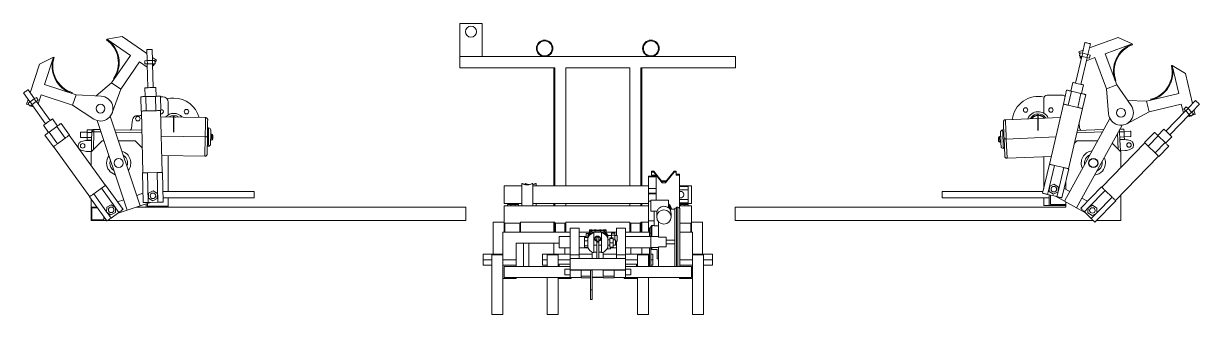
# Model space of a CAD drawing. Header units: millimetres. Extents: x 0 to 1189, y 0 to 841.
# Drawn here: x 435.1 to 648.4, y 421.9 to 474.6 of the extents above; entities that cross this region are included whole.
import ezdxf

# ---------------------------------------------------------------- set-up
doc = ezdxf.new("R2010")
doc.units = ezdxf.units.MM
doc.linetypes.add('CENTERX2', pattern=[20.32, 12.7, -2.54, 2.54, -2.54])

msp = doc.modelspace()

# ---------------------------------------------------------------- linework, layer by layer
at = {"color": 7, "linetype": 'Continuous', "lineweight": 15}
for p, q in [((518.27, 474.59), (514.27, 474.59)), ((514.27, 468.59), (514.27, 474.59)), ((518.27, 468.59), (518.27, 474.59)), ((450.21, 471.75), (450.13, 471.64)), ((450.21, 471.75), (452.99, 472.26)), ((450.21, 471.75), (454.49, 468.8)), ((452.99, 472.26), (457.48, 469.16)), ((633.66, 472.08), (628.45, 470.17)), ((636.23, 470.89), (633.66, 472.08)), ((457.46, 469.87), (457.51, 467.87)), ((458.51, 467.89), (458.46, 469.89)), ((627.33, 469.76), (626.52, 469.47)), ((626.52, 469.47), (626.71, 468.97)), ((627.65, 471.16), (627.2, 469.21)), ((628.17, 468.98), (628.63, 470.93)), ((628.6, 470.94), (628.63, 470.93)), ((636.23, 470.89), (631.34, 469.1)), ((636.23, 470.89), (636.27, 470.76)), ((438.01, 467.21), (436.31, 462.03)), ((440.53, 468.49), (438.01, 467.21)), ((440.53, 468.49), (438.91, 463.55)), ((440.53, 468.49), (440.66, 468.45)), ((454.49, 468.8), (451.08, 463.86)), ((452.72, 462.73), (456.13, 467.66)), ((456.13, 467.66), (457.54, 466.69)), ((457.09, 467.86), (457.55, 467.87)), ((457.09, 467.86), (457.1, 467.26)), ((457.1, 467.26), (457.56, 467.27)), ((457.52, 467.27), (457.62, 462.97)), ((457.55, 467.87), (458.47, 467.89)), ((457.55, 467.87), (457.56, 467.27)), ((457.56, 467.27), (458.49, 467.29)), ((458.47, 467.89), (458.93, 467.9)), ((458.47, 467.89), (458.49, 467.29)), ((458.49, 467.29), (458.95, 467.3)), ((458.5, 468.46), (459.24, 467.95)), ((458.62, 462.99), (458.52, 467.29)), ((458.79, 467.3), (458.53, 466.92)), ((458.9, 467.3), (458.62, 467.05)), ((458.93, 467.9), (458.95, 467.3)), ((459.24, 467.95), (458.94, 467.51)), ((518.27, 468.59), (514.27, 468.59)), ((514.27, 468.59), (514.27, 466.59)), ((564.27, 468.59), (518.27, 468.59)), ((564.27, 468.59), (564.27, 466.59)), ((627.06, 468.63), (625.94, 463.8)), ((626.65, 468.72), (626.79, 469.31)), ((627.1, 468.62), (626.65, 468.72)), ((626.7, 468.71), (626.81, 468.56)), ((627.24, 469.2), (626.79, 469.31)), ((626.8, 468.37), (626.81, 468.68)), ((626.96, 468.27), (626.8, 468.37)), ((626.81, 468.68), (626.97, 468.24)), ((626.92, 463.57), (628.04, 468.4)), ((627.1, 468.62), (627.24, 469.2)), ((628, 468.41), (627.1, 468.62)), ((628.14, 468.99), (627.24, 469.2)), ((629.46, 468.42), (627.91, 467.85)), ((628, 468.41), (628.14, 468.99)), ((628.45, 468.3), (628, 468.41)), ((628.59, 468.89), (628.14, 468.99)), ((628.45, 468.3), (628.59, 468.89)), ((631.53, 462.78), (629.46, 468.42)), ((631.34, 469.1), (633.4, 463.47)), ((458.53, 466.92), (458.73, 466.99)), ((458.73, 466.99), (458.76, 467.17)), ((531.47, 466.59), (514.27, 466.59)), ((531.27, 466.59), (531.27, 445.19)), ((531.47, 466.59), (531.47, 445.19)), ((545.07, 466.59), (533.47, 466.59)), ((533.47, 466.59), (533.47, 445.19)), ((545.07, 466.59), (545.07, 445.19)), ((564.27, 466.59), (547.07, 466.59)), ((547.07, 466.59), (547.07, 445.19)), ((547.27, 466.59), (547.27, 445.19)), ((643.46, 466.99), (643.32, 466.96)), ((643.46, 466.99), (644.66, 461.93)), ((643.46, 466.99), (645.87, 465.51)), ((645.87, 465.51), (647.15, 460.09)), ((438.91, 463.55), (444.62, 461.68)), ((451.08, 463.86), (448.28, 461.48)), ((452.72, 462.73), (451.08, 463.86)), ((451.42, 464.6), (451.53, 464.52)), ((457.12, 462.96), (457.16, 461.36)), ((459.16, 461.4), (459.12, 463)), ((625.46, 463.91), (625.09, 462.35)), ((627.04, 461.9), (627.4, 463.46)), ((631.53, 462.78), (633.4, 463.47)), ((633.26, 464.27), (633.13, 464.22)), ((633.4, 463.47), (636.03, 459.73)), ((435.09, 462.01), (436.27, 460.39)), ((435.93, 460.85), (435.65, 459.99)), ((437.08, 460.97), (435.91, 462.59)), ((436.3, 460.41), (437.05, 460.95)), ((437.05, 460.95), (437.42, 461.22)), ((437.05, 460.95), (437.4, 460.46)), ((437.42, 461.22), (437.77, 460.73)), ((438.29, 461.65), (437.76, 460.02)), ((444, 459.78), (438.29, 461.65)), ((443.9, 462.07), (443.86, 461.93)), ((444, 459.78), (444.62, 461.68)), ((444.62, 461.68), (449.18, 461.44)), ((451.19, 458.42), (452.72, 462.73)), ((456.36, 461.34), (456.42, 458.74)), ((459.03, 461.4), (457.29, 461.36)), ((457.29, 461.36), (457.35, 458.76)), ((459.03, 461.4), (459.09, 458.8)), ((459.96, 461.42), (460.02, 458.82)), ((460.36, 461.32), (459.96, 461.32)), ((620.17, 458.35), (620.17, 461.02)), ((620.77, 461.62), (623.57, 461.62)), ((624.31, 462.53), (623.73, 460)), ((625.22, 462.32), (624.63, 459.79)), ((625.22, 462.32), (626.92, 461.93)), ((626.92, 461.93), (626.33, 459.4)), ((627.82, 461.72), (627.23, 459.19)), ((631.93, 458.23), (631.53, 462.78)), ((644.66, 461.93), (638.82, 460.55)), ((639.57, 460.87), (639.6, 460.74)), ((435.65, 459.99), (436.15, 459.82)), ((435.92, 460.14), (436.3, 460.41)), ((435.92, 460.14), (436.27, 459.65)), ((436.27, 459.65), (436.65, 459.92)), ((436.3, 460.41), (436.65, 459.92)), ((436.31, 459.68), (436.5, 459.66)), ((436.4, 459.74), (436.83, 459.6)), ((436.64, 459.54), (436.43, 459.73)), ((436.62, 459.9), (439.11, 456.44)), ((436.84, 459.6), (436.64, 459.54)), ((436.65, 459.92), (437.4, 460.46)), ((437.4, 460.46), (437.77, 460.73)), ((439.92, 457.03), (437.43, 460.49)), ((447.83, 457.29), (444, 459.78)), ((456.47, 458.74), (456.73, 447.54)), ((459.09, 458.8), (457.35, 458.76)), ((460.23, 447.62), (459.97, 458.82)), ((461.36, 460.32), (461.36, 458.05)), ((623.77, 459.99), (621.24, 449.08)), ((624.63, 459.79), (626.33, 459.4)), ((624.65, 448.29), (627.18, 459.2)), ((638.82, 460.55), (635.38, 460.65)), ((639.28, 458.61), (638.82, 460.55)), ((639.28, 458.61), (645.12, 459.99)), ((645.89, 458.79), (642.32, 455.12)), ((645.12, 459.99), (645.5, 458.39)), ((646.01, 459.52), (645.59, 459.09)), ((645.59, 459.09), (645.92, 458.77)), ((646.34, 459.2), (645.92, 458.77)), ((645.92, 458.77), (646.58, 458.12)), ((646.01, 459.52), (646.34, 459.2)), ((647.71, 460.66), (646.31, 459.22)), ((646.34, 459.2), (647, 458.55)), ((647.03, 458.53), (648.42, 459.96)), ((647.42, 458.93), (647.62, 458.11)), ((441.26, 456.02), (440.33, 457.32)), ((448.47, 457), (453.91, 440.77)), ((450.84, 457.79), (456.28, 441.56)), ((468.11, 457.54), (459.99, 457.68)), ((461.99, 457.65), (461.99, 457.67)), ((613.23, 457.17), (623.22, 457.58)), ((617.99, 457.37), (617.98, 457.37)), ((632.18, 457.38), (623.92, 442.39)), ((635.25, 456.44), (639.28, 458.61)), ((643.03, 454.43), (646.61, 458.1)), ((646.79, 457.92), (646.33, 457.81)), ((646.37, 457.82), (646.54, 457.74)), ((646.88, 457.84), (646.53, 457.86)), ((646.54, 457.74), (646.69, 457.85)), ((647, 458.55), (646.58, 458.12)), ((646.58, 458.12), (646.91, 457.8)), ((647.33, 458.23), (646.91, 457.8)), ((647, 458.55), (647.33, 458.23)), ((647.62, 458.11), (647.09, 457.99)), ((438.71, 456.15), (439.64, 454.85)), ((441.16, 455.95), (439.75, 454.93)), ((439.75, 454.93), (441.27, 452.82)), ((441.16, 455.95), (442.68, 453.84)), ((441.91, 456.49), (443.43, 454.38)), ((445.46, 454.94), (445.56, 454.94)), ((446.66, 454.92), (445.56, 454.94)), ((446.66, 454.86), (446.65, 453.93)), ((446.67, 455.34), (446.66, 454.86)), ((446.66, 454.86), (447.46, 454.84)), ((446.67, 455.34), (447.64, 455.33)), ((447.47, 455.01), (447.44, 453.41)), ((449.02, 455.38), (447.87, 455.4)), ((456.55, 455.25), (451.67, 455.33)), ((468.68, 455.69), (468.48, 455.7)), ((469.26, 454.54), (469.06, 454.55)), ((612.9, 455.32), (612.7, 455.31)), ((634.37, 456.18), (626.11, 441.18)), ((626.26, 455.2), (631.09, 455.4)), ((633.93, 455.12), (634, 453.52)), ((634.74, 454.99), (633.94, 454.96)), ((634.72, 455.48), (633.97, 455.45)), ((634.72, 455.48), (634.74, 454.99)), ((635.83, 455.1), (634.73, 455.05)), ((634.74, 454.99), (634.77, 454.07)), ((635.93, 455.1), (635.83, 455.1)), ((640.27, 454.88), (638.46, 453.02)), ((641.96, 455.47), (640.84, 454.33)), ((438.99, 454.38), (440.52, 452.28)), ((440.56, 452.31), (447.11, 443.22)), ((442.68, 453.84), (441.27, 452.82)), ((449.95, 445.27), (443.39, 454.35)), ((445.02, 452.55), (445.02, 452.35)), ((445.55, 453.94), (445.45, 453.94)), ((445.55, 453.94), (446.65, 453.92)), ((446.58, 453.42), (447.44, 453.41)), ((446.65, 453.93), (446.64, 453.5)), ((446.64, 453.5), (447.44, 453.48)), ((446.65, 453.93), (447.45, 453.92)), ((449.36, 453.32), (447.36, 451.32)), ((447.44, 453.41), (447.4, 451.41)), ((449.71, 453.32), (449.36, 453.32)), ((455.36, 453.32), (452.34, 453.32)), ((456.62, 452.06), (455.36, 453.32)), ((468.05, 454.04), (460.07, 454.18)), ((468.05, 454.04), (467.99, 450.54)), ((468.4, 450.94), (468.45, 454.19)), ((468.42, 452.37), (468.62, 452.36)), ((469.04, 453.5), (469.24, 453.49)), ((612.35, 454.15), (612.15, 454.15)), ((612.2, 453.1), (612.4, 453.11)), ((613.1, 450.56), (612.97, 453.82)), ((613.37, 453.67), (622.39, 454.04)), ((613.37, 453.67), (613.52, 450.17)), ((626.17, 453.32), (625.71, 452.87)), ((626.17, 453.32), (629.94, 453.32)), ((638.49, 452.99), (630.68, 444.96)), ((634.17, 451.32), (632.57, 452.91)), ((634.77, 454.07), (633.98, 454.03)), ((634.79, 453.63), (633.99, 453.6)), ((634.86, 453.56), (634, 453.52)), ((634, 453.52), (634.08, 451.52)), ((634.77, 454.07), (634.79, 453.63)), ((634.78, 454.05), (635.87, 454.1)), ((635.87, 454.1), (635.97, 454.1)), ((636.43, 452.72), (636.44, 452.52)), ((640.94, 454.24), (639.12, 452.37)), ((639.12, 452.37), (640.37, 451.16)), ((642.18, 453.02), (640.37, 451.16)), ((640.94, 454.24), (642.18, 453.02)), ((642.85, 452.37), (641.04, 450.51)), ((642.28, 452.93), (643.39, 454.08)), ((446.54, 451.42), (447.4, 451.41)), ((447.36, 451.32), (447.36, 448.85)), ((447.4, 451.41), (447.4, 451.35)), ((467.99, 450.54), (460.16, 450.68)), ((461.36, 450.66), (461.36, 444.19)), ((612.84, 451.98), (613.04, 451.99)), ((613.52, 450.17), (621.57, 450.51)), ((620.17, 444.67), (620.17, 450.45)), ((633.19, 442.52), (641, 450.55)), ((634.94, 451.56), (634.08, 451.52)), ((634.08, 451.52), (634.08, 451.4)), ((634.17, 448.54), (634.17, 451.32)), ((621.19, 449.09), (619.97, 443.83)), ((622.1, 448.88), (621.21, 445.08)), ((622.1, 448.88), (623.79, 448.49)), ((623.79, 448.49), (622.78, 444.11)), ((624.7, 448.28), (623.48, 443.02)), ((630.77, 449.32), (630.74, 449.59)), ((456.68, 447.54), (456.8, 442.14)), ((459.35, 447.6), (457.6, 447.56)), ((457.6, 447.56), (457.73, 442.16)), ((459.35, 447.6), (459.47, 442.2)), ((460.28, 447.62), (460.4, 442.23)), ((548.47, 446.91), (549.47, 446.91)), ((548.47, 446.79), (548.47, 446.91)), ((549.87, 446.79), (548.47, 446.79)), ((548.47, 444.72), (548.47, 446.79)), ((549.42, 447.84), (549.04, 447.84)), ((549.04, 447.66), (549.04, 447.84)), ((549.42, 447.66), (549.04, 447.66)), ((549.04, 447.66), (549.04, 447.12)), ((549.86, 447.12), (549.04, 447.12)), ((549.42, 447.66), (549.42, 447.84)), ((549.86, 447.3), (549.42, 447.84)), ((549.86, 447.12), (549.42, 447.66)), ((549.87, 446.91), (549.47, 446.91)), ((549.86, 447.12), (549.86, 447.3)), ((550.96, 445.94), (549.87, 447.29)), ((549.87, 447.11), (549.87, 447.29)), ((550.96, 445.76), (549.87, 447.11)), ((549.87, 447.11), (549.87, 442.58)), ((549.87, 446.91), (549.87, 446.91)), ((550.96, 445.96), (550.95, 445.96)), ((550.96, 445.94), (550.96, 445.96)), ((551.58, 445.96), (550.96, 445.96)), ((550.96, 445.76), (550.96, 445.94)), ((553.12, 447.84), (551.58, 445.94)), ((553.12, 447.66), (551.58, 445.76)), ((551.58, 445.94), (551.58, 445.96)), ((551.58, 445.96), (551.59, 445.96)), ((551.58, 445.76), (551.58, 445.94)), ((553.12, 447.66), (553.12, 447.84)), ((553.5, 447.84), (553.12, 447.84)), ((553.5, 447.66), (553.12, 447.66)), ((553.5, 447.66), (553.5, 447.84)), ((553.5, 447.12), (553.5, 447.66)), ((554.07, 447.3), (553.5, 447.3)), ((554.07, 447.12), (553.5, 447.12)), ((554.07, 447.12), (554.07, 447.3)), ((554.07, 441.17), (554.07, 447.12)), ((624.17, 444.54), (624.17, 445.98)), ((449.24, 444.76), (447.82, 443.74)), ((447.82, 443.74), (450.17, 440.48)), ((449.24, 444.76), (451.7, 441.34)), ((449.99, 445.3), (453.15, 440.92)), ((456.76, 443.83), (455.65, 443.46)), ((457.79, 443.87), (457.76, 442.95)), ((458.6, 444.31), (457.79, 443.87)), ((459.39, 443.82), (458.6, 444.31)), ((459.36, 442.89), (459.39, 443.82)), ((476.96, 444.19), (460.35, 444.19)), ((476.96, 443.52), (476.96, 444.19)), ((525.47, 445.19), (522.27, 445.19)), ((522.27, 443.59), (522.27, 445.19)), ((525.57, 445.59), (525.47, 445.59)), ((525.47, 443.59), (525.47, 445.59)), ((526.18, 445.59), (526.07, 445.59)), ((526.07, 445.44), (526.07, 445.59)), ((527.47, 445.59), (527.36, 445.59)), ((527.47, 443.59), (527.47, 445.59)), ((548.47, 445.19), (527.47, 445.19)), ((528.07, 445.59), (527.97, 445.59)), ((528.07, 445.19), (528.07, 445.59)), ((549.87, 444.72), (548.47, 444.72)), ((548.51, 444.72), (548.47, 444.54)), ((548.51, 444.72), (548.47, 444.56)), ((548.47, 444.57), (548.47, 444.72)), ((548.47, 444.54), (548.47, 444.56)), ((548.47, 444.54), (548.47, 440.76)), ((549.87, 443.87), (548.47, 443.87)), ((548.47, 443.87), (548.47, 443.76)), ((549.87, 443.76), (548.47, 443.76)), ((548.47, 443.76), (548.47, 442.43)), ((551.58, 445.76), (550.96, 445.76)), ((556.27, 445.19), (554.07, 445.19)), ((555.67, 445.09), (554.07, 445.09)), ((554.07, 444.57), (554.07, 444.56)), ((554.07, 444.54), (554.07, 444.56)), ((554.07, 444.55), (554.07, 444.54)), ((554.07, 444.54), (554.07, 441.17)), ((554.07, 444.49), (555.67, 444.49)), ((555.67, 445.09), (555.67, 444.49)), ((555.67, 442.69), (555.67, 444.49)), ((556.27, 445.19), (556.27, 441.99)), ((620.05, 444.19), (601.77, 444.19)), ((601.77, 442.99), (601.77, 444.19)), ((621.21, 445.07), (620.87, 443.62)), ((621.21, 445.08), (621.18, 444.16)), ((621.18, 444.16), (621.96, 443.67)), ((622.03, 445.51), (621.21, 445.08)), ((621.96, 443.67), (622.78, 444.1)), ((622.81, 445.03), (622.03, 445.51)), ((622.78, 444.1), (622.57, 443.23)), ((622.78, 444.1), (622.81, 445.03)), ((624.89, 444.14), (623.87, 444.7)), ((630.64, 445), (626.88, 441.13)), ((631.31, 444.35), (628.31, 441.27)), ((631.31, 444.35), (632.56, 443.13)), ((447.07, 443.19), (450.23, 438.82)), ((447.36, 442.79), (447.36, 441.32)), ((451.02, 441.77), (450.2, 441.33)), ((451.8, 441.28), (451.02, 441.77)), ((453.28, 442.66), (452.16, 442.29)), ((458.11, 442.17), (456.28, 441.56)), ((457.36, 441.92), (457.36, 441.32)), ((457.56, 441.32), (457.56, 441.99)), ((459.47, 442.2), (457.73, 442.16)), ((457.76, 442.95), (458.54, 442.46)), ((458.54, 442.46), (459.36, 442.89)), ((460.38, 442.99), (476.96, 442.99)), ((461.36, 442.99), (461.36, 441.52)), ((476.96, 442.99), (476.96, 443.52)), ((522.27, 441.99), (522.27, 443.59)), ((522.27, 441.99), (525.47, 441.99)), ((522.89, 441.79), (522.89, 441.59)), ((523.49, 441.79), (522.89, 441.79)), ((523.49, 441.79), (523.49, 441.59)), ((524.29, 441.79), (523.49, 441.79)), ((524.29, 441.79), (524.29, 441.59)), ((524.89, 441.79), (524.29, 441.79)), ((524.89, 441.79), (524.89, 441.59)), ((525.47, 441.59), (525.47, 443.59)), ((527.47, 441.59), (527.47, 443.59)), ((527.47, 441.99), (548.47, 441.99)), ((528.07, 441.59), (528.07, 441.99)), ((531.27, 441.99), (531.27, 441.59)), ((531.47, 441.99), (531.47, 441.59)), ((533.47, 441.99), (533.47, 441.59)), ((545.07, 441.99), (545.07, 441.59)), ((547.07, 441.99), (547.07, 441.59)), ((547.27, 441.99), (547.27, 441.59)), ((548.87, 442.43), (548.47, 442.43)), ((548.47, 438.87), (548.47, 442.43)), ((552.07, 442.58), (548.87, 442.58)), ((548.87, 442.57), (548.87, 442.58)), ((548.87, 440.58), (548.87, 442.57)), ((552.07, 441.21), (552.07, 442.58)), ((554.07, 442.69), (555.67, 442.69)), ((554.07, 442.09), (555.67, 442.09)), ((554.07, 441.99), (556.27, 441.99)), ((554.07, 441.79), (554.25, 441.79)), ((554.25, 441.79), (554.25, 441.59)), ((554.25, 441.79), (555.05, 441.79)), ((555.05, 441.79), (555.05, 441.59)), ((555.05, 441.79), (555.65, 441.79)), ((555.65, 441.79), (555.65, 441.59)), ((555.67, 442.69), (555.67, 442.09)), ((601.77, 442.99), (621.17, 442.99)), ((620.17, 441.62), (620.17, 442.99)), ((620.17, 441.62), (621.17, 441.62)), ((620.87, 443.62), (622.57, 443.23)), ((621.17, 443.55), (621.17, 441.62)), ((621.17, 441.62), (624.17, 441.62)), ((621.37, 441.82), (621.37, 443.51)), ((624.17, 441.82), (621.37, 441.82)), ((623.92, 442.39), (622.28, 443.29)), ((626.11, 441.18), (623.92, 442.39)), ((624.17, 441.32), (624.17, 442.25)), ((628.09, 442.38), (627.08, 442.93)), ((629.03, 441.66), (628.22, 441.22)), ((629.82, 441.17), (629.03, 441.66)), ((633.22, 442.49), (629.46, 438.62)), ((632.56, 443.13), (629.79, 440.29)), ((634.17, 438.92), (634.17, 443.53)), ((448.42, 441.32), (447.36, 441.32)), ((447.36, 441.32), (447.36, 438.92)), ((447.46, 441.22), (448.49, 441.22)), ((447.46, 439.02), (447.46, 441.22)), ((449.66, 439.6), (449.66, 439.02)), ((450.2, 441.33), (450.17, 440.41)), ((450.17, 440.41), (450.95, 439.92)), ((450.27, 440.35), (450.98, 439.36)), ((450.95, 439.92), (451.77, 440.35)), ((452.4, 440.38), (450.98, 439.36)), ((451.77, 440.35), (451.8, 441.28)), ((451.8, 441.2), (452.4, 440.38)), ((453.91, 440.77), (452.09, 440.16)), ((456.28, 441.56), (453.91, 440.77)), ((457.36, 441.32), (455.56, 441.32)), ((457.36, 441.32), (457.56, 441.32)), ((461.36, 441.52), (457.56, 441.52)), ((515.36, 441.32), (457.56, 441.32)), ((461.36, 441.52), (461.36, 441.32)), ((515.36, 441.32), (515.36, 438.92)), ((522.27, 436.79), (522.27, 441.59)), ((522.89, 441.59), (522.27, 441.59)), ((523.49, 441.59), (522.89, 441.59)), ((524.29, 441.59), (523.49, 441.59)), ((524.89, 441.59), (524.29, 441.59)), ((548.47, 441.59), (524.89, 441.59)), ((548.87, 440.58), (549.47, 440.58)), ((549.47, 440.58), (550.01, 440.58)), ((549.47, 437.95), (549.47, 440.58)), ((549.97, 440.27), (549.97, 439.55)), ((553.27, 440.99), (552.4, 440.99)), ((552.57, 439.55), (552.57, 440.01)), ((553.57, 441.13), (553.27, 441.13)), ((553.27, 441.13), (553.27, 430.59)), ((553.77, 441.3), (553.57, 441.3)), ((553.57, 441.3), (553.57, 430.59)), ((554.07, 441.59), (554.25, 441.59)), ((554.17, 440.9), (554.17, 430.59)), ((554.25, 441.59), (555.05, 441.59)), ((555.05, 441.59), (555.65, 441.59)), ((556.27, 441.59), (555.65, 441.59)), ((556.27, 436.79), (556.27, 441.59)), ((564.17, 441.32), (564.17, 438.92)), ((564.17, 441.32), (624.17, 441.32)), ((627.74, 440.28), (626.11, 441.18)), ((628.22, 441.18), (627.54, 440.48)), ((627.54, 440.48), (628.79, 439.26)), ((628.22, 441.22), (628.19, 440.3)), ((628.19, 440.3), (628.97, 439.81)), ((629.7, 440.2), (628.79, 439.26)), ((628.97, 439.81), (629.79, 440.24)), ((629.79, 440.24), (629.82, 441.17)), ((450.15, 438.92), (447.36, 438.92)), ((449.66, 439.02), (447.46, 439.02)), ((515.36, 438.92), (450.37, 438.92)), ((520.27, 432.79), (520.27, 438.59)), ((520.27, 438.59), (522.27, 438.59)), ((522.41, 438.45), (525.13, 438.45)), ((522.41, 436.79), (522.41, 438.45)), ((525.13, 438.45), (525.13, 436.79)), ((525.27, 438.59), (525.27, 436.79)), ((531.47, 438.59), (525.27, 438.59)), ((531.27, 438.59), (531.27, 436.79)), ((531.47, 436.79), (531.47, 438.59)), ((531.61, 438.45), (533.33, 438.45)), ((531.61, 436.79), (531.61, 438.45)), ((533.27, 438.45), (533.27, 436.79)), ((533.33, 438.45), (533.33, 436.79)), ((545.07, 438.59), (533.47, 438.59)), ((533.47, 438.59), (533.47, 436.79)), ((535.87, 437.49), (534.27, 437.49)), ((534.27, 432.7), (534.27, 437.49)), ((535.87, 432.7), (535.87, 437.49)), ((544.27, 437.49), (542.67, 437.49)), ((542.67, 436.19), (542.67, 437.49)), ((544.27, 432.7), (544.27, 437.49)), ((545.07, 436.79), (545.07, 438.59)), ((545.21, 438.45), (546.93, 438.45)), ((545.21, 436.79), (545.21, 438.45)), ((545.27, 438.45), (545.27, 436.79)), ((546.93, 438.45), (546.93, 436.79)), ((548.47, 438.59), (547.07, 438.59)), ((547.07, 438.59), (547.07, 436.79)), ((547.27, 438.59), (547.27, 436.79)), ((549.47, 438.87), (548.47, 438.87)), ((548.47, 437.54), (548.47, 438.87)), ((548.67, 437.54), (548.47, 437.54)), ((548.47, 436.98), (548.47, 437.54)), ((548.67, 436.59), (548.67, 437.59)), ((548.67, 437.59), (548.87, 437.59)), ((548.87, 437.72), (548.87, 437.79)), ((548.87, 435.99), (548.87, 437.72)), ((549.07, 437.99), (548.88, 437.8)), ((549.47, 437.99), (549.07, 437.99)), ((549.07, 437.99), (549.07, 437.98)), ((549.07, 437.95), (549.07, 436.01)), ((549.47, 437.95), (550.27, 437.95)), ((550.27, 438.73), (550.27, 435.91)), ((556.13, 438.45), (554.17, 438.45)), ((556.13, 436.79), (556.13, 438.45)), ((558.27, 438.59), (556.27, 438.59)), ((558.27, 432.79), (558.27, 438.59)), ((564.17, 438.92), (629.15, 438.92)), ((629.75, 438.92), (634.17, 438.92)), ((534.27, 436.79), (522.07, 436.79)), ((522.07, 436.79), (522.07, 432.68)), ((534.27, 435.99), (532.27, 435.99)), ((532.27, 433.98), (532.27, 435.99)), ((537.77, 436.79), (535.87, 436.79)), ((537.17, 435.99), (535.87, 435.99)), ((536.87, 435.83), (537.47, 435.83)), ((536.87, 435.24), (536.87, 435.83)), ((536.87, 435.24), (537.47, 435.24)), ((536.87, 434.33), (536.87, 435.24)), ((537.17, 435.83), (537.17, 436.53)), ((537.17, 436.53), (537.66, 436.53)), ((537.47, 436.22), (537.47, 436.16)), ((537.47, 436.16), (537.47, 435.89)), ((537.47, 435.89), (537.47, 435.83)), ((537.47, 435.78), (537.47, 435.76)), ((537.47, 435.76), (537.47, 434.01)), ((537.77, 437.12), (537.77, 437.22)), ((537.77, 437.22), (538.27, 437.22)), ((538.34, 437.12), (537.77, 437.12)), ((537.77, 436.67), (537.77, 437.12)), ((538.27, 437.22), (538.27, 437.13)), ((538.27, 437.13), (538.36, 437.13)), ((538.4, 437.15), (538.4, 437.08)), ((538.4, 437.15), (540.14, 437.15)), ((538.4, 437.08), (540.14, 437.08)), ((538.4, 436.81), (538.4, 436.68)), ((538.4, 436.81), (540.14, 436.81)), ((538.4, 436.68), (538.57, 436.68)), ((538.57, 436.78), (538.57, 436.68)), ((539.97, 436.78), (538.57, 436.78)), ((538.57, 436.68), (538.57, 433.09)), ((539.08, 435.41), (538.57, 435.41)), ((538.77, 437.2), (538.63, 437.2)), ((538.63, 437.15), (538.63, 437.2)), ((538.97, 437.22), (538.77, 437.22)), ((538.77, 437.15), (538.77, 437.22)), ((538.97, 437.15), (538.97, 437.22)), ((539.48, 435.91), (539.08, 435.91)), ((539.08, 434.96), (539.08, 435.91)), ((539.48, 435.91), (539.48, 434.96)), ((539.97, 435.41), (539.48, 435.41)), ((539.77, 437.22), (539.57, 437.22)), ((539.57, 437.15), (539.57, 437.22)), ((539.77, 437.15), (539.77, 437.22)), ((539.91, 437.2), (539.77, 437.2)), ((539.91, 437.15), (539.91, 437.2)), ((539.97, 436.68), (539.97, 436.78)), ((539.97, 436.68), (539.97, 433.09)), ((539.97, 436.68), (540.14, 436.68)), ((540.14, 437.15), (540.14, 437.08)), ((540.14, 436.81), (540.14, 436.68)), ((540.18, 437.13), (540.27, 437.13)), ((540.77, 437.12), (540.2, 437.12)), ((540.27, 437.13), (540.27, 437.22)), ((540.27, 437.22), (540.77, 437.22)), ((540.77, 437.22), (540.77, 437.12)), ((540.77, 436.67), (540.77, 437.12)), ((542.67, 436.79), (540.77, 436.79)), ((541.07, 436.22), (541.07, 436.16)), ((541.77, 436.19), (541.07, 436.19)), ((541.07, 436.16), (541.07, 435.89)), ((541.07, 435.89), (541.07, 435.76)), ((541.07, 435.76), (541.07, 434.01)), ((541.47, 435.41), (541.07, 435.41)), ((541.47, 435.75), (542.07, 435.75)), ((541.47, 435.75), (541.47, 435.67)), ((541.47, 435.67), (542.07, 435.67)), ((541.47, 435.67), (541.47, 434.84)), ((541.77, 436.6), (542.37, 436.6)), ((541.77, 436.6), (541.77, 436.28)), ((541.77, 436.28), (541.77, 435.75)), ((541.77, 436.28), (542.37, 436.28)), ((542.07, 435.75), (542.07, 435.67)), ((542.07, 435.67), (542.07, 434.84)), ((542.47, 435.41), (542.07, 435.41)), ((542.37, 436.6), (542.37, 436.28)), ((542.37, 436.28), (542.37, 435.41)), ((542.77, 436.19), (542.37, 436.19)), ((542.47, 435.41), (542.47, 434.41)), ((542.47, 435.19), (542.77, 435.19)), ((542.67, 432.7), (542.67, 435.19)), ((542.77, 436.19), (542.77, 435.19)), ((548.63, 436.79), (544.27, 436.79)), ((548.87, 435.99), (544.27, 435.99)), ((548.87, 436.59), (548.67, 436.59)), ((548.67, 436.59), (548.67, 435.99)), ((550.27, 436.01), (548.87, 436.01)), ((548.87, 436.01), (548.87, 436.01)), ((548.87, 434.01), (548.87, 436.01)), ((551.67, 435.91), (550.27, 435.91)), ((551.67, 434.13), (551.67, 435.91)), ((553.27, 435.33), (551.67, 435.33)), ((556.47, 436.79), (554.17, 436.79)), ((556.47, 432.68), (556.47, 436.79)), ((532.27, 434.79), (524.47, 434.79)), ((524.47, 434.79), (524.47, 431.79)), ((525.77, 434.79), (525.77, 430.59)), ((526.77, 430.59), (526.77, 434.79)), ((531.27, 434.79), (531.27, 432.79)), ((532.27, 433.98), (534.27, 433.98)), ((533.27, 433.98), (533.27, 432.79)), ((535.87, 433.98), (537.48, 433.98)), ((536.87, 434.33), (537.47, 434.33)), ((536.87, 434), (536.87, 434.33)), ((536.87, 434), (537.47, 434)), ((537.47, 434), (537.47, 434.01)), ((538.27, 432), (538.27, 433.15)), ((538.4, 433.09), (538.57, 433.09)), ((538.57, 434.41), (539.08, 434.41)), ((538.57, 433.18), (539.08, 433.18)), ((539.48, 434.96), (539.08, 434.96)), ((539.08, 434.96), (539.08, 432)), ((539.48, 434.96), (539.48, 432)), ((539.48, 434.41), (539.97, 434.41)), ((539.48, 433.18), (539.97, 433.18)), ((539.97, 433.09), (540.14, 433.09)), ((540.27, 432), (540.27, 433.15)), ((540.94, 433.79), (541.57, 433.79)), ((541.07, 434.41), (541.47, 434.41)), ((541.47, 434.84), (542.07, 434.84)), ((541.47, 434.84), (541.47, 434.08)), ((541.47, 434.08), (542.07, 434.08)), ((541.57, 433.79), (541.57, 434.08)), ((541.57, 433.98), (542.67, 433.98)), ((542.07, 434.84), (542.07, 434.08)), ((542.07, 434.41), (542.47, 434.41)), ((544.27, 433.98), (548.87, 433.98)), ((545.27, 433.98), (545.27, 432.79)), ((547.27, 433.98), (547.27, 432.79)), ((548.67, 433.98), (548.67, 430.59)), ((548.87, 434.01), (550.27, 434.01)), ((548.87, 433.73), (548.87, 433.98)), ((549.07, 433.64), (548.87, 433.73)), ((548.87, 433.73), (548.87, 430.59)), ((549.07, 434.01), (549.07, 433.64)), ((550.07, 433.64), (549.07, 433.64)), ((550.07, 431.99), (550.07, 433.64)), ((550.27, 434.13), (551.67, 434.13)), ((550.27, 434.13), (550.27, 430.59)), ((551.67, 434.7), (553.27, 434.7)), ((518.47, 431.79), (518.47, 432.79)), ((518.47, 432.79), (522.07, 432.79)), ((520.07, 431.79), (518.47, 431.79)), ((518.47, 431.79), (518.47, 430.79)), ((522.07, 432.68), (520.07, 432.68)), ((520.07, 432.68), (520.07, 421.89)), ((522.07, 432.68), (522.07, 430.79)), ((524.47, 431.79), (522.07, 431.79)), ((524.47, 431.79), (524.47, 430.79)), ((534.27, 432.79), (529.27, 432.79)), ((529.27, 431.79), (529.27, 432.79)), ((530.07, 431.79), (529.27, 431.79)), ((529.27, 431.79), (529.27, 430.79)), ((532.07, 432.68), (530.07, 432.68)), ((530.07, 432.68), (530.07, 430.59)), ((532.07, 432.68), (532.07, 430.79)), ((534.27, 431.79), (532.07, 431.79)), ((532.27, 430.99), (534.27, 430.99)), ((532.27, 430.99), (532.27, 430.59)), ((535.87, 432.7), (534.27, 432.7)), ((534.27, 432), (534.27, 432.7)), ((544.27, 432), (534.27, 432)), ((534.27, 432), (534.27, 430)), ((538.27, 432.79), (535.87, 432.79)), ((535.87, 432), (535.87, 432.7)), ((542.67, 432.79), (540.27, 432.79)), ((542.67, 432.7), (544.27, 432.7)), ((542.67, 432), (542.67, 432.7)), ((548.67, 432.79), (544.27, 432.79)), ((544.27, 432), (544.27, 432.7)), ((544.27, 432), (544.27, 430)), ((546.47, 431.79), (544.27, 431.79)), ((544.27, 430.99), (546.27, 430.99)), ((546.27, 430.99), (546.27, 430.59)), ((548.47, 432.68), (546.47, 432.68)), ((546.47, 432.68), (546.47, 430.79)), ((548.47, 432.68), (548.47, 430.59)), ((548.67, 431.79), (548.47, 431.79)), ((549.27, 432.79), (548.87, 432.79)), ((549.27, 431.79), (548.87, 431.79)), ((549.27, 431.79), (549.27, 432.79)), ((549.27, 431.79), (549.27, 430.79)), ((550.07, 431.99), (550.27, 431.99)), ((556.47, 431.79), (554.17, 431.79)), ((560.07, 432.79), (556.47, 432.79)), ((558.47, 432.68), (556.47, 432.68)), ((556.47, 432.68), (556.47, 430.79)), ((558.47, 432.68), (558.47, 421.89)), ((560.07, 431.79), (558.47, 431.79)), ((560.07, 431.79), (560.07, 432.79)), ((560.07, 431.79), (560.07, 430.79)), ((518.47, 430.79), (520.07, 430.79)), ((522.07, 430.79), (522.07, 428.39)), ((524.47, 430.79), (522.07, 430.79)), ((522.27, 430.59), (522.27, 428.59)), ((522.27, 430.59), (534.27, 430.59)), ((524.47, 430.59), (524.47, 430.79)), ((529.27, 430.79), (530.07, 430.79)), ((532.07, 430.59), (532.07, 430.79)), ((532.07, 430.79), (532.27, 430.79)), ((534.27, 430.09), (533.27, 430.09)), ((533.27, 429.09), (533.27, 430.09)), ((533.27, 429.09), (534.27, 429.09)), ((544.27, 430), (534.27, 430)), ((534.27, 430), (534.27, 429.91)), ((538.27, 429.91), (534.27, 429.91)), ((534.27, 429.91), (534.27, 428.59)), ((536.27, 429.91), (536.27, 428.84)), ((536.27, 428.64), (536.27, 428.84)), ((537.97, 428.84), (536.27, 428.84)), ((537.97, 429.91), (538.27, 429.91)), ((537.97, 426.35), (537.97, 429.91)), ((538.27, 426.35), (538.27, 429.91)), ((544.27, 429.91), (540.27, 429.91)), ((540.27, 428.84), (540.27, 429.91)), ((540.27, 428.84), (542.27, 428.84)), ((542.27, 429.91), (542.27, 428.84)), ((542.27, 428.64), (542.27, 428.84)), ((544.27, 430.59), (556.27, 430.59)), ((545.27, 430.09), (544.27, 430.09)), ((544.27, 430), (544.27, 429.91)), ((544.27, 429.91), (544.27, 428.59)), ((544.27, 429.09), (545.27, 429.09)), ((545.27, 429.09), (545.27, 430.09)), ((546.27, 430.79), (546.47, 430.79)), ((546.47, 430.79), (546.47, 430.59)), ((548.47, 430.79), (548.67, 430.79)), ((548.87, 430.79), (549.27, 430.79)), ((554.17, 430.79), (556.47, 430.79)), ((556.27, 430.59), (556.27, 428.59)), ((556.47, 430.79), (556.47, 428.39)), ((558.47, 430.79), (560.07, 430.79)), ((522.07, 428.39), (522.07, 421.89)), ((522.07, 428.39), (524.47, 428.39)), ((522.27, 428.59), (534.27, 428.59)), ((524.47, 428.39), (524.47, 428.59)), ((530.07, 428.59), (530.07, 421.89)), ((532.07, 428.39), (532.07, 428.59)), ((532.07, 428.39), (532.07, 421.89)), ((534.47, 428.39), (532.07, 428.39)), ((536.27, 428.59), (534.27, 428.59)), ((534.47, 428.59), (534.47, 428.39)), ((536.27, 428.64), (536.27, 428.59)), ((536.27, 428.55), (536.27, 428.59)), ((537.97, 428.55), (536.27, 428.55)), ((540.27, 428.64), (538.27, 428.64)), ((538.27, 428.59), (540.27, 428.59)), ((540.27, 428.55), (540.27, 428.64)), ((540.27, 428.55), (542.27, 428.55)), ((542.27, 428.64), (542.27, 428.59)), ((542.27, 428.55), (542.27, 428.59)), ((542.27, 428.59), (544.27, 428.59)), ((544.07, 428.39), (544.07, 428.59)), ((546.47, 428.39), (544.07, 428.39)), ((544.27, 428.59), (556.27, 428.59)), ((546.47, 428.59), (546.47, 428.39)), ((546.47, 428.39), (546.47, 421.89)), ((548.47, 428.59), (548.47, 421.89)), ((554.07, 428.39), (554.07, 428.59)), ((556.47, 428.39), (554.07, 428.39)), ((556.47, 428.39), (556.47, 421.89)), ((537.97, 426.35), (538.27, 426.35)), ((537.97, 424.59), (537.97, 426.35)), ((537.97, 424.59), (538.27, 424.59)), ((538.27, 424.59), (538.27, 426.35)), ((522.07, 421.89), (520.07, 421.89)), ((532.07, 421.89), (530.07, 421.89)), ((548.47, 421.89), (546.47, 421.89)), ((558.47, 421.89), (556.47, 421.89))]:
    msp.add_line(p, q, dxfattribs=at)
at = {"color": 7, "linetype": 'CENTERX2'}
for p, q in [((462.36, 454.92), (462.36, 457.92)), ((619.17, 455.22), (619.17, 458.22))]:
    msp.add_line(p, q, dxfattribs=at)
at = {"color": 8, "linetype": 'Continuous', "lineweight": 15}
for p, q in [((447.81, 451.76), (447.87, 455)), ((447.87, 455), (449.15, 454.98)), ((451.8, 454.93), (456.56, 454.85)), ((630.86, 454.99), (626.16, 454.8)), ((633.67, 451.82), (633.55, 454.69)), ((553.77, 430.59), (553.77, 441.3)), ((549.07, 437.95), (549.07, 437.98))]:
    msp.add_line(p, q, dxfattribs=at)
at = {"color": 7, "linetype": 'Continuous', "lineweight": 15, "flags": 128}
for points in [[(458.16, 469.88), (457.97, 469.88), (457.77, 469.87), (457.61, 469.87), (457.5, 469.87), (457.46, 469.87), (457.46, 469.87)], [(458.46, 469.89), (458.43, 469.89), (458.32, 469.89), (458.16, 469.88)], [(627.65, 471.16), (627.65, 471.16), (627.71, 471.15), (627.82, 471.12), (627.99, 471.08), (628.18, 471.04), (628.36, 470.99), (628.51, 470.96), (628.6, 470.94)], [(457.12, 462.96), (457.12, 462.96), (457.18, 462.96), (457.31, 462.96), (457.49, 462.96), (457.72, 462.97), (457.99, 462.98), (458.26, 462.98), (458.52, 462.99), (458.75, 462.99), (458.94, 463), (459.06, 463), (459.12, 463), (459.12, 463)], [(625.46, 463.91), (625.48, 463.91), (625.56, 463.88), (625.72, 463.85), (625.92, 463.8), (626.17, 463.74), (626.43, 463.68)], [(626.43, 463.68), (626.69, 463.62), (626.94, 463.57), (627.14, 463.52), (627.29, 463.48), (627.38, 463.46), (627.4, 463.46)], [(435.66, 462.41), (435.5, 462.3), (435.35, 462.19), (435.21, 462.1), (435.13, 462.03), (435.09, 462.01), (435.09, 462.01)], [(435.91, 462.59), (435.88, 462.57), (435.79, 462.51), (435.66, 462.41)], [(456.36, 461.34), (456.44, 461.34), (456.53, 461.34), (456.63, 461.34), (456.75, 461.35), (456.87, 461.35), (457, 461.35), (457.14, 461.36), (457.29, 461.36)], [(459.03, 461.4), (459.18, 461.4), (459.32, 461.41), (459.45, 461.41), (459.57, 461.41), (459.69, 461.41), (459.79, 461.42), (459.88, 461.42), (459.96, 461.42)], [(624.31, 462.53), (624.39, 462.51), (624.48, 462.49), (624.58, 462.47), (624.69, 462.44), (624.81, 462.42), (624.94, 462.39), (625.07, 462.36), (625.22, 462.32)], [(626.92, 461.93), (627.06, 461.89), (627.2, 461.86), (627.33, 461.83), (627.44, 461.81), (627.56, 461.78), (627.65, 461.76), (627.74, 461.74), (627.82, 461.72)], [(456.42, 458.74), (456.5, 458.74), (456.59, 458.74), (456.69, 458.74), (456.8, 458.75), (456.93, 458.75), (457.06, 458.75), (457.2, 458.76), (457.35, 458.76)], [(459.09, 458.8), (459.24, 458.8), (459.38, 458.81), (459.51, 458.81), (459.63, 458.81), (459.75, 458.81), (459.85, 458.82), (459.94, 458.82), (460.02, 458.82)], [(623.73, 460), (623.8, 459.98), (623.89, 459.96), (623.99, 459.94), (624.1, 459.91), (624.22, 459.88), (624.35, 459.85), (624.49, 459.82), (624.63, 459.79)], [(626.33, 459.4), (626.47, 459.36), (626.61, 459.33), (626.74, 459.3), (626.86, 459.27), (626.97, 459.25), (627.07, 459.22), (627.16, 459.2), (627.23, 459.19)], [(647.71, 460.66), (647.72, 460.64), (647.79, 460.58), (647.9, 460.47), (648.03, 460.34), (648.17, 460.2), (648.29, 460.09), (648.38, 460), (648.42, 459.96), (648.42, 459.96)], [(438.71, 456.15), (438.71, 456.15), (438.75, 456.18), (438.85, 456.26), (439.01, 456.37), (439.19, 456.5), (439.41, 456.66), (439.63, 456.82), (439.84, 456.97), (440.03, 457.1), (440.18, 457.21), (440.28, 457.29), (440.33, 457.32), (440.33, 457.32)], [(462.02, 457.67), (462.02, 457.65), (462.03, 457.65)], [(462.74, 457.67), (462.74, 457.64), (462.74, 457.64)], [(468.11, 457.54), (468.11, 457.5), (468.11, 457.4), (468.11, 457.22), (468.1, 456.98), (468.1, 456.68), (468.09, 456.33), (468.09, 455.93), (468.08, 455.49), (468.07, 455.03), (468.06, 454.54), (468.05, 454.04)], [(468.45, 454.19), (468.46, 454.69), (468.47, 455.18), (468.48, 455.63), (468.49, 456.04), (468.49, 456.4), (468.5, 456.69), (468.5, 456.91), (468.51, 457.06), (468.51, 457.13)], [(612.97, 453.82), (612.95, 454.32), (612.93, 454.8), (612.91, 455.25), (612.89, 455.66), (612.88, 456.02), (612.86, 456.31), (612.85, 456.53), (612.85, 456.68), (612.85, 456.75)], [(613.23, 457.17), (613.23, 457.13), (613.23, 457.03), (613.24, 456.85), (613.25, 456.61), (613.26, 456.31), (613.28, 455.96), (613.3, 455.56), (613.31, 455.12), (613.33, 454.66), (613.35, 454.17), (613.37, 453.67)], [(620.26, 457.49), (620.25, 457.47), (620.24, 457.46)], [(438.99, 454.38), (439.06, 454.43), (439.13, 454.48), (439.21, 454.54), (439.31, 454.61), (439.41, 454.68), (439.51, 454.76), (439.63, 454.84), (439.75, 454.93)], [(441.16, 455.95), (441.28, 456.03), (441.39, 456.12), (441.5, 456.19), (441.6, 456.27), (441.69, 456.33), (441.77, 456.39), (441.85, 456.44), (441.91, 456.49)], [(445.46, 454.94), (445.46, 454.9), (445.46, 454.79), (445.46, 454.63), (445.45, 454.44), (445.45, 454.26), (445.45, 454.1), (445.45, 453.99), (445.45, 453.94)], [(447.47, 455.01), (447.47, 455.01), (447.5, 455.01), (447.53, 455.01), (447.58, 455.01), (447.64, 455), (447.71, 455), (447.79, 455), (447.87, 455)], [(447.87, 455.4), (447.87, 455.39), (447.87, 455.37), (447.87, 455.33), (447.87, 455.28), (447.87, 455.22), (447.87, 455.15), (447.87, 455.08), (447.87, 455)], [(469.03, 452.76), (469.03, 452.79), (469.03, 452.9), (469.03, 453.07), (469.04, 453.3), (469.04, 453.57), (469.05, 453.87), (469.05, 454.17), (469.06, 454.47), (469.06, 454.74), (469.07, 454.97), (469.07, 455.14), (469.07, 455.25), (469.07, 455.29)], [(612.43, 452.37), (612.42, 452.4), (612.42, 452.51), (612.41, 452.68), (612.4, 452.91), (612.39, 453.18), (612.38, 453.48), (612.37, 453.78), (612.36, 454.08), (612.34, 454.35), (612.33, 454.58), (612.33, 454.75), (612.32, 454.86), (612.32, 454.9)], [(635.93, 455.1), (635.94, 455.06), (635.94, 454.95), (635.95, 454.79), (635.95, 454.6), (635.96, 454.42), (635.97, 454.26), (635.97, 454.15), (635.97, 454.1)], [(640.27, 454.88), (640.33, 454.83), (640.39, 454.77), (640.47, 454.69), (640.55, 454.62), (640.63, 454.53), (640.73, 454.44), (640.83, 454.34), (640.94, 454.24)], [(641.96, 455.47), (641.97, 455.46), (642.04, 455.39), (642.15, 455.28), (642.3, 455.14), (642.48, 454.96), (642.68, 454.78)], [(642.68, 454.78), (642.87, 454.59), (643.05, 454.41), (643.2, 454.27), (643.31, 454.16), (643.38, 454.09), (643.39, 454.08)], [(440.52, 452.28), (440.58, 452.32), (440.65, 452.38), (440.74, 452.44), (440.83, 452.5), (440.93, 452.57), (441.03, 452.65), (441.15, 452.73), (441.27, 452.82)], [(442.68, 453.84), (442.8, 453.93), (442.91, 454.01), (443.02, 454.09), (443.12, 454.16), (443.21, 454.22), (443.3, 454.28), (443.37, 454.34), (443.43, 454.38)], [(469.45, 453.69), (469.45, 453.72), (469.45, 453.79), (469.45, 453.89), (469.45, 454.02), (469.45, 454.14), (469.46, 454.24), (469.46, 454.31), (469.46, 454.34)], [(611.99, 453.29), (611.99, 453.31), (611.98, 453.39), (611.98, 453.49), (611.97, 453.61), (611.97, 453.74), (611.96, 453.84), (611.96, 453.91), (611.96, 453.94)], [(638.46, 453.02), (638.51, 452.97), (638.58, 452.9), (638.65, 452.83), (638.73, 452.75), (638.82, 452.67), (638.92, 452.57), (639.02, 452.48), (639.12, 452.37)], [(642.18, 453.02), (642.29, 452.92), (642.39, 452.82), (642.49, 452.73), (642.57, 452.64), (642.65, 452.56), (642.73, 452.49), (642.79, 452.43), (642.85, 452.37)], [(640.37, 451.16), (640.48, 451.05), (640.58, 450.96), (640.67, 450.87), (640.76, 450.78), (640.84, 450.7), (640.91, 450.63), (640.98, 450.57), (641.04, 450.51)], [(450.76, 449.32), (450.8, 449.66), (450.86, 449.87)], [(621.19, 449.09), (621.27, 449.07), (621.36, 449.05), (621.46, 449.03), (621.57, 449), (621.69, 448.97), (621.82, 448.94), (621.95, 448.91), (622.1, 448.88)], [(623.79, 448.49), (623.94, 448.45), (624.07, 448.42), (624.2, 448.39), (624.32, 448.36), (624.43, 448.34), (624.53, 448.31), (624.62, 448.29), (624.7, 448.28)], [(456.68, 447.54), (456.76, 447.54), (456.85, 447.55), (456.95, 447.55), (457.06, 447.55), (457.18, 447.55), (457.32, 447.56), (457.46, 447.56), (457.6, 447.56)], [(459.35, 447.6), (459.49, 447.61), (459.63, 447.61), (459.77, 447.61), (459.89, 447.62), (460, 447.62), (460.11, 447.62), (460.2, 447.62), (460.28, 447.62)], [(447.07, 443.19), (447.13, 443.24), (447.21, 443.29), (447.29, 443.35), (447.38, 443.42), (447.48, 443.49), (447.59, 443.57), (447.7, 443.65), (447.82, 443.74)], [(449.24, 444.76), (449.36, 444.84), (449.47, 444.93), (449.58, 445), (449.68, 445.08), (449.77, 445.14), (449.85, 445.2), (449.92, 445.25), (449.99, 445.3)], [(619.97, 443.83), (620.05, 443.81), (620.14, 443.79), (620.24, 443.77), (620.35, 443.74), (620.47, 443.71), (620.6, 443.68), (620.73, 443.65), (620.87, 443.62)], [(630.64, 445), (630.7, 444.94), (630.77, 444.88), (630.84, 444.81), (630.92, 444.73), (631.01, 444.64), (631.1, 444.55), (631.2, 444.45), (631.31, 444.35)], [(456.8, 442.14), (456.88, 442.14), (456.97, 442.15), (457.07, 442.15), (457.19, 442.15), (457.31, 442.15), (457.44, 442.16), (457.58, 442.16), (457.73, 442.16)], [(459.47, 442.2), (459.62, 442.21), (459.76, 442.21), (459.89, 442.21), (460.01, 442.22), (460.13, 442.22), (460.23, 442.22), (460.32, 442.22), (460.4, 442.23)], [(622.57, 443.23), (622.72, 443.19), (622.85, 443.16), (622.98, 443.13), (623.1, 443.1), (623.21, 443.08), (623.31, 443.05), (623.4, 443.03), (623.48, 443.02)], [(632.56, 443.13), (632.66, 443.03), (632.76, 442.93), (632.86, 442.84), (632.95, 442.75), (633.03, 442.68), (633.1, 442.6), (633.17, 442.54), (633.22, 442.49)], [(452.4, 440.38), (452.52, 440.47), (452.63, 440.55), (452.74, 440.62), (452.84, 440.7), (452.93, 440.76), (453.01, 440.82), (453.08, 440.88), (453.15, 440.92)], [(626.88, 441.13), (626.93, 441.07), (627, 441.01), (627.07, 440.94), (627.15, 440.86), (627.24, 440.77), (627.34, 440.68), (627.44, 440.58), (627.54, 440.48)], [(450.23, 438.82), (450.29, 438.86), (450.37, 438.91), (450.45, 438.97), (450.54, 439.04), (450.64, 439.11), (450.75, 439.19), (450.86, 439.27), (450.98, 439.36)], [(628.79, 439.26), (628.9, 439.16), (629, 439.06), (629.09, 438.97), (629.18, 438.89), (629.26, 438.81), (629.33, 438.74), (629.4, 438.67), (629.46, 438.62)]]:
    msp.add_lwpolyline(points, dxfattribs=at)
at = {"color": 8, "linetype": 'Continuous', "lineweight": 15, "flags": 128}
for points in [[(468.68, 455.69), (468.68, 455.66), (468.68, 455.55), (468.68, 455.38), (468.67, 455.14), (468.67, 454.86), (468.66, 454.54), (468.65, 454.2), (468.65, 453.86), (468.64, 453.51), (468.64, 453.2), (468.63, 452.91), (468.63, 452.68), (468.62, 452.51), (468.62, 452.4), (468.62, 452.36)], [(469.26, 454.54), (469.26, 454.51), (469.26, 454.41), (469.26, 454.25), (469.25, 454.07), (469.25, 453.88), (469.25, 453.7), (469.24, 453.57), (469.24, 453.5), (469.24, 453.49)], [(612.7, 455.31), (612.71, 455.28), (612.71, 455.17), (612.72, 454.99), (612.73, 454.76), (612.74, 454.48), (612.75, 454.16), (612.77, 453.82), (612.78, 453.47), (612.79, 453.13), (612.81, 452.82), (612.82, 452.53), (612.83, 452.3), (612.84, 452.13), (612.84, 452.02), (612.84, 451.98)], [(633.93, 455.12), (633.92, 455.12), (633.9, 455.12), (633.86, 455.12), (633.81, 455.12), (633.78, 455.11)], [(612.15, 454.15), (612.15, 454.11), (612.16, 454.01), (612.16, 453.86), (612.17, 453.67), (612.18, 453.48), (612.19, 453.31), (612.19, 453.18), (612.2, 453.11), (612.2, 453.1)]]:
    msp.add_lwpolyline(points, dxfattribs=at)
at = {"color": 7, "linetype": 'Continuous', "flags": 128}
msp.add_lwpolyline([(539.6, 435.97), (539.72, 435.82), (539.77, 435.63), (539.74, 435.44), (539.65, 435.27), (539.49, 435.15), (539.3, 435.1), (539.11, 435.12), (538.94, 435.22), (538.82, 435.37), (538.77, 435.56), (538.8, 435.76), (538.89, 435.92), (539.05, 436.04), (539.24, 436.09), (539.43, 436.07), (539.6, 435.97)], dxfattribs=at)
at = {"color": 7, "linetype": 'Continuous', "lineweight": 15}
for centre, radius in [((516.27, 473.13), 1), ((529.63, 470.09), 1.5), ((548.91, 470.09), 1.5), ((529.63, 470.09), 1.36), ((548.91, 470.09), 1.36), ((449.06, 459.18), 0.8), ((464.66, 458.62), 0.4), ((616.87, 458.92), 0.4), ((621.47, 458.92), 0.4), ((634.18, 458.43), 0.8), ((455.83, 457.35), 0.4), ((445.82, 452.44), 0.404), ((635.64, 452.59), 0.404), ((452.36, 449.32), 0.8), ((629.17, 449.32), 0.8), ((458.57, 443.38), 0.5), ((622, 444.59), 0.5), ((450.99, 440.84), 0.5), ((551.27, 439.55), 1.3), ((629, 440.73), 0.5)]:
    msp.add_circle(centre, radius, dxfattribs=at)
at = {"color": 7, "linetype": 'Continuous'}
msp.add_circle((629.17, 449.32), 0.8, dxfattribs=at)
at = {"color": 7, "linetype": 'Continuous', "lineweight": 15}
for centre, radius, start, end in [((447.25, 467.48), 5.06, 325.3836, 55.3836), ((447.25, 467.48), 5.2, 325.3836, 55.3836), ((638.01, 466.01), 5.2, 110.0957, 200.0957), ((638.01, 466.01), 5.06, 110.0957, 200.0957), ((445.47, 466.88), 5.2, 161.9009, 251.9009), ((445.47, 466.88), 5.06, 161.9009, 251.9009), ((638.4, 465.8), 5.06, 283.3083, 13.3083), ((638.4, 465.8), 5.2, 283.3083, 13.3083), ((449.06, 459.18), 2.26, 236.9195, 86.8824), ((460.36, 460.32), 1, 0, 90), ((462.36, 456.32), 4.76, 90, 104.631), ((462.36, 456.32), 4.76, 15.1274, 90), ((619.17, 456.62), 4.76, 77.2511, 172.7492), ((620.77, 461.02), 0.6, 90, 180), ((623.57, 461.02), 0.6, 36.8367, 90), ((460.06, 458.62), 0.4, 258.0633, 97.2979), ((634.18, 458.43), 2.26, 185.1142, 35.0771), ((462.36, 456.32), 2, 90, 137.571), ((462.36, 456.32), 1.6, 54.7457, 123.211), ((462.36, 456.32), 1.4, 104.4557, 105.5443), ((462.07, 457.69), 0.06, 315.6339, 10.7721), ((462.36, 456.32), 1.4, 98.4557, 99.5443), ((462.22, 457.71), 0.06, 187.2279, 4.7721), ((462.36, 456.32), 1.4, 92.4557, 93.5443), ((462.36, 457.72), 0.06, 181.2279, 358.7721), ((462.36, 456.32), 2, 40.3857, 90), ((462.36, 456.32), 1.4, 86.4557, 87.5443), ((462.51, 457.71), 0.06, 175.2279, 352.7721), ((462.36, 456.32), 1.4, 80.4557, 81.5443), ((462.66, 457.69), 0.06, 169.2279, 238.225), ((462.66, 457.69), 0.06, 299.7318, 346.7721), ((462.36, 456.32), 1.4, 74.4557, 75.5443), ((619.17, 456.62), 2, 25.7572, 158.9658), ((619.17, 456.62), 1.6, 32.1202, 152.6027), ((619.17, 456.62), 1.4, 146.4557, 147.5443), ((618.03, 457.44), 0.06, 235.2279, 52.7721), ((619.17, 456.62), 1.4, 140.4557, 141.5443), ((618.13, 457.56), 0.06, 229.2279, 46.7721), ((619.17, 456.62), 1.4, 134.4557, 135.5443), ((618.23, 457.66), 0.06, 223.2279, 40.7721), ((619.17, 456.62), 1.4, 128.4557, 129.5443), ((618.34, 457.75), 0.06, 217.2279, 34.7721), ((619.17, 456.62), 1.4, 122.4557, 123.5443), ((618.47, 457.83), 0.06, 211.2279, 28.7721), ((619.17, 456.62), 1.4, 116.4557, 117.5443), ((618.6, 457.9), 0.06, 205.2279, 22.7721), ((619.17, 456.62), 1.4, 110.4557, 111.5443), ((618.73, 457.95), 0.06, 199.2279, 16.7721), ((619.17, 456.62), 1.4, 104.4557, 105.5443), ((618.87, 457.99), 0.06, 193.2279, 10.7721), ((619.17, 456.62), 1.4, 98.4557, 99.5443), ((619.02, 458.01), 0.06, 187.2279, 4.7721), ((619.17, 456.62), 1.4, 92.4557, 93.5443), ((619.17, 458.02), 0.06, 181.2279, 358.7721), ((619.17, 456.62), 1.4, 86.4557, 87.5443), ((619.31, 458.01), 0.06, 175.2279, 352.7721), ((619.17, 456.62), 1.4, 80.4557, 81.5443), ((619.46, 457.99), 0.06, 169.2279, 346.7721), ((619.17, 456.62), 1.4, 74.4557, 75.5443), ((619.6, 457.95), 0.06, 163.2279, 340.7721), ((619.17, 456.62), 1.4, 68.4557, 69.5443), ((619.74, 457.9), 0.06, 157.2279, 334.7721), ((619.17, 456.62), 1.4, 62.4557, 63.5443), ((619.87, 457.83), 0.06, 151.2279, 328.7721), ((619.17, 456.62), 1.4, 56.4557, 57.5443), ((619.99, 457.75), 0.06, 145.2279, 322.7721), ((619.17, 456.62), 1.4, 50.4557, 51.5443), ((620.1, 457.66), 0.06, 139.2279, 316.7721), ((619.17, 456.62), 1.4, 44.4557, 45.5443), ((620.21, 457.56), 0.06, 133.2279, 310.7721), ((619.17, 456.62), 1.4, 38.4557, 39.5443), ((445.53, 454.94), 0.0386, 358.4989, 359.5255), ((447.87, 455), 0.4, 88.9784, 178.9784), ((468.67, 455.29), 0.4, 358.9784, 88.9784), ((469.26, 454.34), 0.2, 358.9784, 88.9784), ((612.72, 454.91), 0.4, 92.3615, 182.3615), ((633.53, 455.1), 0.4, 2.3615, 28.2842), ((635.85, 455.1), 0.0193, 180.9491, 183.0008), ((445.57, 453.94), 0.0262, 178.2545, 179.7528), ((468.63, 452.76), 0.4, 268.9784, 358.9784), ((469.25, 453.69), 0.2, 268.9784, 358.9784), ((612.16, 453.95), 0.2, 92.3615, 182.3615), ((612.19, 453.3), 0.2, 182.3615, 272.3615), ((612.83, 452.38), 0.4, 182.3615, 272.3615), ((635.86, 454.1), 0.0193, 0.9475, 3.0023), ((452.36, 449.32), 2.2, 143.1501, 180), ((452.36, 449.32), 2.2, 323.1501, 73.9031), ((452.36, 449.32), 1.6, 339.9018, 57.1514), ((629.17, 449.32), 2.2, 95.7785, 206.5314), ((629.17, 449.32), 1.6, 112.5301, 189.7798), ((629.17, 449.32), 2.2, 0, 26.5314), ((452.36, 449.32), 2.2, 180, 253.9031), ((452.36, 449.32), 1.6, 180, 237.1514), ((629.17, 449.32), 2.2, 275.7785, 0), ((629.17, 449.32), 1.6, 292.5301, 0), ((549.67, 446.15), 0.804, 75.5911, 109.195), ((549.67, 446.13), 0.804, 75.7123, 104.2877), ((551.27, 442.09), 4.02, 83.8861, 96.1139), ((554.27, 443.59), 0.6, 0, 109.4712), ((551.28, 440.78), 1.39, 8.5084, 55.3167), ((551.28, 440.64), 1.39, 14.3348, 55.3243), ((551.28, 440.64), 1.29, 15.4566, 52.1908), ((554.27, 443.59), 0.6, 250.546, 0), ((551.26, 440.27), 1.29, 166.0759, 180.0011), ((553.77, 440.9), 0.4, 0, 90), ((539.27, 435.35), 2, 115.8333, 154.15), ((539.27, 435.28), 2, 115.8333, 154.15), ((539.27, 435.01), 2, 115.8334, 154.1498), ((539.27, 434.88), 2, 115.8333, 154.15), ((539.27, 435.28), 1.75, 60.9552, 119.0448), ((539.27, 435.35), 2, 25.85, 64.1667), ((539.27, 435.28), 2, 25.85, 64.1667), ((539.27, 435.01), 2, 25.8502, 64.1666), ((539.27, 434.88), 2, 25.85, 64.1667), ((548.67, 436.98), 0.2, 180.1472, 270.1404), ((539.27, 434.89), 2, 205.8501, 244.1665), ((539.27, 434.89), 2, 295.8335, 334.1499)]:
    msp.add_arc(centre, radius, start, end, dxfattribs=at)
for points, knots in [([(456.49, 457.95), (456.32, 457.92), (456.06, 457.88), (455.7, 457.91), (455.41, 457.89), (455.17, 457.72), (454.94, 457.38), (454.78, 456.88), (454.78, 456.34), (454.72, 455.91), (454.7, 455.57), (454.58, 455.38), (454.52, 455.28)], [0, 0, 0, 0, 0.12759, 0.202388, 0.274241, 0.34642, 0.419135, 0.581304, 0.744059, 0.82943, 0.914673, 1, 1, 1, 1]), ([(468.51, 457.13), (468.51, 457.13), (468.51, 457.17), (468.5, 457.25), (468.44, 457.37), (468.35, 457.46), (468.24, 457.53), (468.16, 457.53), (468.11, 457.54)], [0, 0, 0, 0, 0.003174, 0.199562, 0.413426, 0.612827, 0.806306, 1, 1, 1, 1]), ([(612.85, 456.75), (612.85, 456.75), (612.84, 456.79), (612.85, 456.87), (612.9, 456.99), (612.99, 457.09), (613.1, 457.15), (613.19, 457.16), (613.23, 457.17)], [0, 0, 0, 0, 0.003177, 0.19956, 0.413424, 0.612821, 0.806306, 1, 1, 1, 1]), ([(626.57, 456.56), (626.58, 456.43), (626.6, 456.19), (626.66, 455.85), (626.68, 455.51), (626.81, 455.32), (626.87, 455.23)], [0, 0, 0, 0, 0.272447, 0.515129, 0.757444, 1, 1, 1, 1]), ([(446.58, 453.42), (446.42, 453.4), (446.08, 453.35), (445.65, 453.28), (445.34, 453.13), (445.17, 452.95), (445.06, 452.75), (445.03, 452.62), (445.02, 452.55)], [0, 0, 0, 0, 0.251515, 0.524513, 0.655829, 0.786322, 0.893351, 1, 1, 1, 1]), ([(446.54, 451.42), (446.38, 451.45), (446.05, 451.51), (445.62, 451.59), (445.31, 451.76), (445.15, 451.94), (445.05, 452.15), (445.03, 452.28), (445.02, 452.35)], [0, 0, 0, 0, 0.251519, 0.524514, 0.655829, 0.786323, 0.89335, 1, 1, 1, 1]), ([(468.45, 454.19), (468.45, 454.19), (468.45, 454.18), (468.44, 454.15), (468.38, 454.1), (468.29, 454.07), (468.18, 454.04), (468.09, 454.04), (468.05, 454.04)], [0, 0, 0, 0, 0.003174, 0.199563, 0.413431, 0.612825, 0.806309, 1, 1, 1, 1]), ([(612.97, 453.82), (612.97, 453.82), (612.97, 453.8), (612.98, 453.77), (613.04, 453.73), (613.13, 453.69), (613.25, 453.67), (613.33, 453.67), (613.37, 453.67)], [0, 0, 0, 0, 0.003174, 0.199556, 0.413427, 0.612827, 0.806297, 1, 1, 1, 1]), ([(634.86, 453.56), (635.02, 453.54), (635.36, 453.5), (635.78, 453.44), (636.1, 453.29), (636.28, 453.12), (636.39, 452.92), (636.42, 452.79), (636.43, 452.72)], [0, 0, 0, 0, 0.2515169, 0.5245121, 0.655829, 0.7863227, 0.8933508, 1, 1, 1, 1]), ([(634.94, 451.56), (635.1, 451.59), (635.43, 451.66), (635.85, 451.75), (636.16, 451.93), (636.32, 452.11), (636.42, 452.32), (636.43, 452.45), (636.44, 452.52)], [0, 0, 0, 0, 0.25152, 0.524517, 0.65583, 0.786322, 0.893353, 1, 1, 1, 1]), ([(467.99, 450.54), (468.03, 450.54), (468.12, 450.55), (468.23, 450.61), (468.32, 450.7), (468.38, 450.81), (468.4, 450.9), (468.4, 450.94), (468.4, 450.94)], [0, 0, 0, 0, 0.193696, 0.387175, 0.586573, 0.800439, 0.996825, 1, 1, 1, 1]), ([(613.52, 450.17), (613.47, 450.18), (613.39, 450.18), (613.27, 450.24), (613.18, 450.33), (613.12, 450.44), (613.1, 450.52), (613.1, 450.56), (613.1, 450.56)], [0, 0, 0, 0, 0.193692, 0.387182, 0.586573, 0.800449, 0.996827, 1, 1, 1, 1]), ([(527.36, 445.58), (527.36, 445.58), (527.37, 445.59), (527.3, 445.55), (527.14, 445.49), (526.9, 445.42), (526.61, 445.37), (526.31, 445.37), (526.04, 445.42), (525.81, 445.49), (525.64, 445.56), (525.57, 445.59), (525.57, 445.59), (525.57, 445.59)], [0, 0, 0, 0, 0.0390836, 0.1360977, 0.2361924, 0.3445389, 0.4555226, 0.5569013, 0.6519675, 0.7532364, 0.8636558, 0.9727636, 1, 1, 1, 1]), ([(526.76, 445.4), (526.75, 445.4), (526.65, 445.41), (526.49, 445.47), (526.29, 445.53), (526.18, 445.58), (526.18, 445.58), (526.18, 445.58)], [0, 0, 0, 0, 0.015072, 0.268503, 0.547291, 0.834437, 1, 1, 1, 1]), ([(527.97, 445.59), (527.96, 445.58), (527.94, 445.57), (527.8, 445.52), (527.64, 445.46), (527.51, 445.43), (527.47, 445.42)], [0, 0, 0, 0, 0.285175, 0.569787, 0.869203, 1, 1, 1, 1]), ([(552.07, 441.21), (552.02, 441.25), (551.87, 441.35), (551.6, 441.45), (551.2, 441.5), (550.78, 441.42), (550.42, 441.19), (550.2, 440.95), (550.08, 440.75), (550.02, 440.62), (550.01, 440.59), (550.01, 440.58)], [0, 0, 0, 0, 0.063757, 0.185445, 0.288368, 0.459065, 0.604799, 0.708066, 0.811647, 0.908673, 1, 1, 1, 1]), ([(552.07, 441.36), (552.08, 441.35), (552.14, 441.3), (552.24, 441.2), (552.33, 441.07), (552.37, 440.99), (552.37, 440.97), (552.34, 441), (552.27, 441.08), (552.18, 441.17), (552.1, 441.23), (552.07, 441.25)], [0, 0, 0, 0, 0.0180694, 0.1648794, 0.3127198, 0.4382295, 0.5545767, 0.6693982, 0.7852112, 0.9064269, 1, 1, 1, 1]), ([(552.56, 440.01), (552.56, 440.07), (552.57, 440.26), (552.51, 440.52), (552.43, 440.78), (552.37, 440.96), (552.39, 440.97), (552.4, 440.98)], [0, 0, 0, 0, 0.079737, 0.291349, 0.520555, 0.753976, 1, 1, 1, 1]), ([(548.87, 437.79), (548.87, 437.79), (548.88, 437.79), (548.9, 437.82), (548.95, 437.87), (549.01, 437.93), (549.05, 437.97), (549.07, 437.98)], [0, 0, 0, 0, 0.151441, 0.301937, 0.525983, 0.826141, 1, 1, 1, 1]), ([(549.07, 437.95), (549.04, 437.92), (548.98, 437.87), (548.92, 437.8), (548.89, 437.75), (548.87, 437.73), (548.87, 437.72), (548.87, 437.72)], [0, 0, 0, 0, 0.34067, 0.594409, 0.782131, 0.930612, 1, 1, 1, 1]), ([(549.07, 437.98), (549.09, 437.98), (549.14, 437.98), (549.2, 437.98), (549.24, 437.98), (549.26, 437.97), (549.26, 437.97)], [0, 0, 0, 0, 0.2557, 0.511393, 0.767299, 1, 1, 1, 1]), ([(549.26, 437.97), (549.26, 437.97), (549.25, 437.97), (549.23, 437.96), (549.18, 437.96), (549.12, 437.95), (549.09, 437.95), (549.07, 437.95)], [0, 0, 0, 0, 0.064046, 0.31933, 0.574846, 0.830687, 1, 1, 1, 1])]:
    msp.add_open_spline(points, degree=3, knots=knots, dxfattribs=at)

doc.saveas('drawing.dxf')
